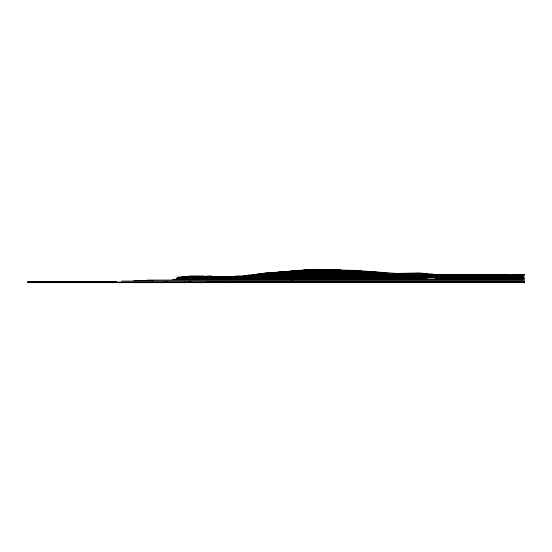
<?xml version="1.0" encoding="UTF-8"?>
<svg xmlns="http://www.w3.org/2000/svg" width="552" height="552" viewBox="0 0 552 552"><rect width="100%" height="100%" fill="white"/><g stroke="black" fill="none" stroke-linecap="round" stroke-linejoin="round"><path stroke-width="0.83" d="M66.675 282.12L66.675 282.631L50.853 282.12M80.219 282.631L80.219 282.12M258.529 282.631L258.529 282.12M357.592 282.631L357.889 282.12M470.815 282.631L470.815 282.12M296.935 282.631L296.976 282.12L296.935 282.631L296.334 282.12M73.347 282.175L73.416 282.424M45.719 282.12L45.623 282.631L45.533 281.61L45.74 282.631L45.085 281.61L47.417 282.631M78.619 282.369L78.577 282.12M243.135 282.12L244.094 282.631L244.212 282.12L244.212 282.631M233.765 282.12L233.593 282.631L230.757 282.12M42.394 282.12L42.545 282.631L42.725 282.12L45.526 282.631M66.192 282.369L66.088 282.12M248.987 282.12L250.346 282.631L250.594 282.12L250.594 282.631M440.096 282.631L439.958 282.12M277.994 282.12L277.67 282.631L277.656 282.12L276.324 281.61L276.931 282.631L276.324 281.61M71.498 282.12L68.296 282.631L68.683 282.12M270.77 276L272.039 275.489L271.832 277.021L270.998 276.511M500.733 282.631L500.733 282.12L498.587 281.61L498.194 282.631M226.161 282.631L226.713 282.12M277.69 282.12L277.035 282.631L275.627 282.12L275.627 282.631M272.219 276.511L274.22 277.021L275.834 276L276.283 277.021M273.613 274.979L278.153 275.489M243.08 275.489L523.586 275.489L524.4 274.979L247.807 274.979M476.231 282.631L477.135 282.12L477.135 282.631L478.218 282.12L478.218 282.631M341.571 276L342.585 275.489M275.269 275.489L276.338 274.979M523.199 274.979L524.4 274.468L522.068 274.468M469.166 282.631L469.166 282.12L471.27 281.61L470.056 282.12L470.056 282.631M297.942 282.12L298.004 282.631L297.942 282.12L296.693 282.631L289.545 281.61L296.693 282.12L297.942 282.631L298.004 282.12L296.693 282.631L291.221 281.61L296.693 282.12L297.197 282.631L297.197 282.12M440.096 282.12L440.227 282.631L441.579 282.12L441.579 282.631M504.5 281.61L502.879 282.12L502.879 282.631M456.683 281.61L458.07 282.12L459.74 281.61M361.374 282.631L364.893 282.12M45.526 282.12L44.353 282.12M345.069 281.61L345.925 282.12L347.857 281.61M471.27 281.61L469.31 282.12L469.31 282.631M464.156 282.631L464.156 282.12L465.191 281.61L466.261 282.12L468.241 281.61L466.806 282.12L466.806 282.631M100.809 282.293L99.394 282.631L99.394 282.12M257.432 277.021L259.702 276.511M264.677 282.12L262.041 281.61L264.18 282.631L266.561 282.12L266.561 282.631M65.785 282.438L68.296 282.12L68.296 282.631M65.771 282.631L68.296 282.12M267.962 272.936L312.418 269.369L340.701 269.88L303.724 269.88M271.363 275.234L272.874 274.979M46.085 282.162L42.725 282.631L42.711 282.12M254.065 274.641L255.769 274.399M258.329 274.047L260.033 273.806M342.143 281.61L338.348 282.12L338.348 282.631L338.148 282.12L338.135 282.631L337.065 282.12L337.065 282.631M101.941 281.817L103.638 281.61M267.196 273.012L262.593 273.447L270.639 272.426L379.134 272.426M333.939 269.887L354.598 270.39L396.971 273.447L419.285 272.936L435.245 274.468L430.098 274.213M304.055 282.12L301.765 282.12L301.765 282.631M224.602 282.631L223.76 282.631L223.76 282.12M65.032 282.493L69.062 282.348M511.442 274.786L522.489 274.468M64.784 281.61L116.272 281.375M509.172 282.12L509.931 282.12L509.931 282.631M296.921 270.39L354.598 270.39M290.973 270.901L361.318 270.901M284.832 271.411L367.798 271.411M278.443 271.922L374.09 271.922L388.222 273.447L260.627 273.447M267.34 272.936L385.482 272.936M396.971 273.447L422.639 273.447M256.659 273.958L426.751 273.958M251.96 274.468L510.041 274.468M189.088 276L204.095 276M206.786 276L211.83 276M235.352 276L523.275 276M181.822 276.511L522.144 276.511M177.958 277.021L523.931 277.021L524.4 282.631L27.6 282.631M177.358 277.532L522.841 277.532M176.902 278.042L523.406 278.042M176.461 278.553L362.312 278.553M427.172 278.553L362.761 278.553L362.043 278.042M435.231 278.553L524.4 278.553L523.179 279.064L438.095 279.064M175.984 279.064L424.509 279.064M172.562 279.574L522.999 279.574M147.529 280.078L522.502 280.078L524.4 282.12L27.6 282.12L27.6 281.61L116.403 281.61M133.846 280.588L153.235 280.588M121.612 281.099L522.53 281.099M189.088 281.61L191.102 281.61M206.897 281.61L521.806 281.61M54.579 282.631L54.275 282.286M357.896 282.12L358.565 282.12L358.565 282.631M259.716 282.12L260.42 282.12L260.42 282.631M451.212 274.468L466.723 274.62M312.418 269.369L324.472 269.659M51.702 282.348L61.148 282.631L61.148 282.12L59.402 281.61M57.85 282.631L46.382 282.12L46.382 282.631L45.374 282.12M423.232 273.875L427.524 274.089M66.412 281.61L69.718 281.796M243.66 282.12L238.885 281.61L244.991 282.631M248.773 282.631L248.497 282.12L244.294 281.61L248.497 282.631L248.938 282.12L248.938 282.631M75.845 282.327L78.267 282.631M224.395 282.603L217.191 281.61L217.302 282.631L211.83 281.61M244.991 282.12L248.497 282.631L248.497 282.12M253.623 282.631L250.346 282.12L250.346 282.631M305.905 282.12L302.882 281.61L305.905 282.631L305.905 282.12L308.43 282.631M227.307 282.12L230.011 282.631L230.053 282.12L230.011 282.631L227.521 282.12M73.064 282.376L76.031 282.631M273.247 276L275.172 276.511M74.989 282.293L76.238 282.631M280.078 282.631L280.078 282.12L279.705 282.631L278.125 281.61L280.202 282.631M336.886 282.12L338.148 282.631L338.197 282.12L338.148 282.631M305.263 282.12L306.505 282.631L306.567 282.12L306.567 282.631L306.381 282.12M278.125 281.61L279.705 282.631L279.705 282.12M375.947 281.61L378.12 282.631L378.727 282.12L378.693 282.631M81.938 281.61L83.828 282.631L83.828 282.12M291.339 280.078L292.822 281.099M498.587 281.61L499.167 282.631M66.433 282.486L66.571 282.12M474.299 281.61L474.775 282.631M298.004 282.12L298.439 282.631L298.439 282.12L296.693 282.631L296.693 282.12M477.135 282.631L476.735 282.12L476.735 282.631M378.12 282.12L377.754 281.61L378.12 282.631L377.699 282.12L377.665 282.631M362.685 282.631L362.443 282.12L362.443 282.631M296.003 282.631L295.775 282.141L295.768 282.631L294.444 282.12L294.444 282.631M523.586 275.489L523.931 277.021M244.094 282.631L243.984 282.12L243.984 282.631M54.31 282.12L54.393 282.631M45.533 281.61L45.664 282.631L45.623 282.12M298.597 282.631L298.597 282.12L298.618 282.631L298.597 282.12L300.467 282.631L300.467 282.12M519.867 282.12L519.867 282.631M516.589 282.12L516.589 282.631M508.606 282.12L508.606 282.631M505.604 282.12L505.604 282.631M505.108 282.12L505.108 282.631M503.61 282.12L503.61 282.631M500.257 282.12L500.257 282.631M497.345 282.12L497.345 282.631M488.209 282.12L488.209 282.631M487.243 282.12L487.243 282.631M485.912 282.12L485.912 282.631M482.579 282.12L482.579 282.631M480.047 282.12L480.047 282.631M477.218 282.12L477.218 282.631M473.775 282.12L473.775 282.631M471.394 282.12L471.394 282.631M470.442 282.12L470.532 282.631M466.261 282.12L466.261 282.631M460.989 282.12L460.989 282.631M459.878 282.12L459.878 282.631M459.788 282.12L459.788 282.631M458.07 282.12L458.07 282.631M455.4 282.12L455.4 282.631M455.069 282.12L455.069 282.631M453.316 282.12L453.316 282.631M452.178 282.12L452.178 282.631M450.466 282.12L450.466 282.631M449.797 282.12L449.797 282.631M448.624 282.12L448.624 282.631M445.229 282.12L445.229 282.631M444.657 282.12L444.657 282.631M443.615 282.12L443.615 282.631M443.146 282.12L443.146 282.631M441.931 282.12L441.931 282.631M440.227 282.12L440.227 282.631M439.689 282.12L439.689 282.631M436.239 282.12L436.239 282.631M436.142 282.12L436.142 282.631M432.306 282.12L432.306 282.631M431.733 282.12L431.733 282.631M425.682 282.12L425.682 282.631M425.364 282.12L425.364 282.631M423.743 282.12L423.743 282.631M423.267 282.12L423.267 282.631M420.721 282.12L420.721 282.631M420.307 282.12L420.307 282.631M418.216 282.12L418.216 282.631M416.587 282.12L416.587 282.631M408.701 282.12L408.701 282.631M376.768 282.12L376.768 282.631M376.664 282.12L376.664 282.631M376.492 282.12L376.492 282.631M376.402 282.12L376.402 282.631M373.807 282.12L373.807 282.631M372.959 282.12L372.959 282.631M371.606 282.12L371.606 282.631M369.695 282.12L369.695 282.631M367.121 282.12L367.121 282.631M366.507 282.12L366.507 282.631M365.817 282.12L365.817 282.631M363.223 282.12L363.216 282.631M359.787 282.12L359.787 282.631M359.545 282.12L359.545 282.631M356.889 282.12L356.889 282.631M355.702 282.12L355.702 282.617M355.467 282.12L355.467 282.631M350.962 282.12L350.962 282.631M349.409 282.12L349.409 282.631M348.892 282.12L348.892 282.631M345.925 282.12L345.925 282.631M345.745 282.12L345.745 282.631M345.531 282.12L345.531 282.631M336.775 282.12L336.775 282.631M323.196 282.12L323.196 282.631M321.692 282.12L321.692 282.631M320.795 282.12L320.795 282.631M319.656 282.12L319.656 282.631M317.731 282.12L317.731 282.631M317.607 282.12L317.607 282.631M316.406 282.12L316.406 282.631M315.882 282.12L315.951 282.631M310.7 282.631L310.721 282.12L310.748 282.631L309.707 282.12L309.748 282.631M310.59 282.12L310.59 282.631M310.3 282.12L310.3 282.631M308.699 282.12L308.699 282.631M307.609 282.12L307.609 282.631M306.091 282.12L306.091 282.631M306.043 282.12L306.043 282.631M301.702 282.12L301.702 282.631M301.468 282.12L301.468 282.631M301.082 282.12L301.082 282.631M299.405 282.12L299.405 282.631M296.659 282.12L296.659 282.631M295.706 282.12L295.706 282.631M295.175 282.12L295.175 282.631M293.485 282.12L293.485 282.631M291.78 282.12L291.78 282.631M291.677 282.12L291.677 282.631M290.152 282.12L290.152 282.631M284.77 282.12L284.77 282.631M282.838 282.12L282.838 282.631M281.913 282.12L281.913 282.631M275.993 282.12L275.993 282.631M273.682 282.12L273.682 282.631M273.585 282.12L273.585 282.631M273.426 282.12L273.426 282.631M273.247 282.12L273.247 282.631M272.798 282.12L272.798 282.631M272.447 282.12L272.447 282.631M266.036 282.12L266.036 282.631M264.891 282.12L264.891 282.631M264.18 282.12L264.18 282.631M241.465 282.12L241.465 282.631M226.603 282.12L226.603 282.631M226.458 282.12L226.458 282.631M225.899 282.12L225.899 282.631M223.96 282.12L223.96 282.631M219.827 282.12L219.827 282.631M215.873 282.12L215.873 282.631M215.673 282.231L215.673 282.631M215.377 282.12L215.377 282.631M215.156 282.12L215.156 282.631M213.231 282.12L213.238 282.631M184.589 282.12L184.589 282.631M167.843 282.12L167.843 282.631M167.187 282.12L167.187 282.631M166.393 282.12L166.393 282.631M165.952 282.12L165.952 282.631M165.234 282.12L165.234 282.631M165.041 282.12L165.041 282.631M152.359 282.12L152.359 282.631M84.145 282.12L84.208 282.631M84.007 282.12L83.966 282.631M78.922 282.12L78.922 282.631M78.653 282.12L78.481 282.631M75.934 282.182L75.955 282.631M75.514 282.12L75.514 282.631M73.63 282.244L73.63 282.631M70.021 282.12L70.014 282.631M69.283 282.12L69.283 282.631M66.778 282.12L66.778 282.631L66.295 282.12L66.295 282.631M63.218 282.12L63.218 282.631M61.514 282.12L61.514 282.631M55.2 282.12L55.2 282.631M54.206 282.12L54.206 282.631M49.418 282.12L49.418 282.631M44.201 282.12L44.201 282.631M42.952 282.12L42.952 282.631M42.532 282.12L42.545 282.631M39.758 282.12L39.758 282.631M30.305 282.12L30.305 282.631M211.844 282.631L211.25 282.52L211.844 282.631M277.035 282.12L274.482 281.61L277.035 282.631L277.035 282.12M209.111 282.12L207.331 281.61L209.111 282.631L209.111 282.12M310.748 282.631L310.19 282.12L310.728 282.631M233.593 282.631L233.524 282.12L233.593 282.631M48.404 282.631L48.404 282.12L48.362 282.631"/></g></svg>
